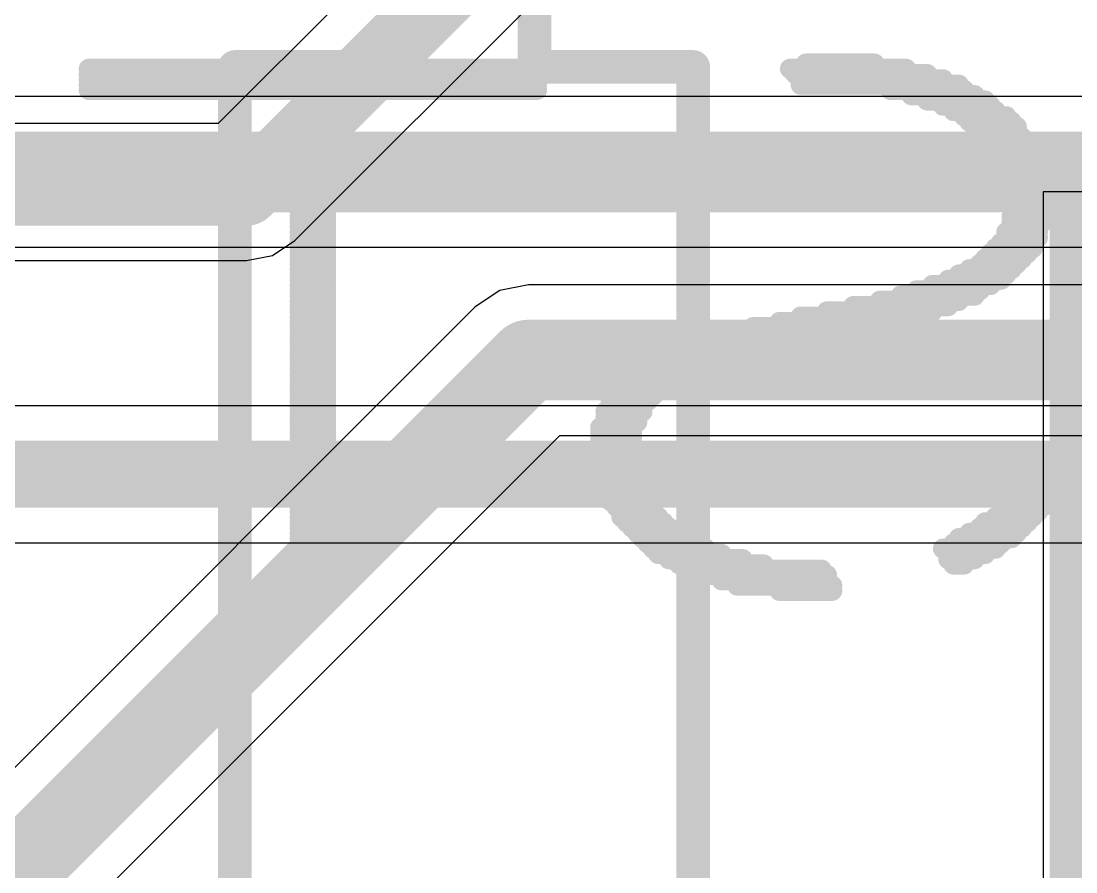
# Model space of a CAD drawing. Header units: inches. Extents: x -0.2 to 15.8, y 0 to 3.5.
# Drawn here: x 0.8125 to 0.9695, y 0.1308 to 0.2575 of the extents above; entities that cross this region are included whole.
import ezdxf

# ---------------------------------------------------------------- set-up
doc = ezdxf.new("R2010")
doc.units = ezdxf.units.IN
doc.header["$MEASUREMENT"] = 0
for name, color, linetype in [('Bottom Layer', 5, 'Continuous'), ('Bottom Overlay', 54, 'Continuous'), ('Signal_1', 16, 'Continuous'), ('Signal_2', 76, 'Continuous'), ('Top Layer', 1, 'Continuous'), ('Top Overlay', 2, 'Continuous'), ('Top Solder', 216, 'Continuous')]:
    doc.layers.add(name, color=color, linetype=linetype)

msp = doc.modelspace()

# ---------------------------------------------------------------- hatches: boundary and pattern name
at = {"layer": 'Top Solder'}
msp.add_hatch(color=216, dxfattribs=at).paths.add_polyline_path([(1.00117, 0.05766), (0.96561, 0.05766), (0.96561, 0.23102), (1.00117, 0.23102)])

# ---------------------------------------------------------------- linework, layer by layer
at = {"layer": 'Bottom Layer'}
for p, q in [((1.14835, 0.24622), (0.695, 0.24622)), ((0.69965, 0.22378), (1.153, 0.22378)), ((0.88371, 0.21736), (0.88007, 0.21493)), ((0.888, 0.21822), (0.88371, 0.21736)), ((1.25635, 0.21822), (0.888, 0.21822)), ((0.88007, 0.21493), (0.76235, 0.09722)), ((0.88007, 0.21493), (0.88007, 0.21493)), ((0.77493, 0.07807), (0.89265, 0.19578)), ((0.89265, 0.19578), (1.261, 0.19578))]:
    msp.add_line(p, q, dxfattribs=at)
at = {"layer": 'Bottom Layer', "const_width": 0.012}
for points in [[(0.695, 0.235), (1.153, 0.235)], [(0.767, 0.086), (0.888, 0.207)], [(0.888, 0.207), (1.261, 0.207)]]:
    msp.add_lwpolyline(points, dxfattribs=at)
at = {"layer": 'Bottom Layer', "const_width": 0.006}
msp.add_lwpolyline([(0.885, 0.207, 1), (0.891, 0.207, 1)], format="xyb", close=True, dxfattribs=at)
msp.add_lwpolyline([(0.885, 0.207, 1), (0.891, 0.207, 1)], format="xyb", close=True, dxfattribs=at)
at = {"layer": 'Bottom Overlay', "const_width": 0.003}
for points in [[(0.82253, 0.25036), (0.88926, 0.25036)], [(0.92694, 0.25036), (0.94422, 0.25036)], [(0.9293, 0.25114), (0.9395, 0.25114)], [(0.82253, 0.24957), (0.88926, 0.24957)], [(0.82253, 0.24879), (0.88926, 0.24879)], [(0.92773, 0.24957), (0.94736, 0.24957)], [(0.92851, 0.24879), (0.94971, 0.24879)], [(0.82253, 0.248), (0.88926, 0.248)], [(0.82253, 0.24721), (0.88926, 0.24721)], [(0.92851, 0.248), (0.95207, 0.248)], [(0.94186, 0.24721), (0.95285, 0.24721)], [(0.945, 0.24643), (0.95442, 0.24643)], [(0.94736, 0.24564), (0.95599, 0.24564)], [(0.94971, 0.24486), (0.95678, 0.24486)], [(0.95128, 0.24407), (0.95756, 0.24407)], [(0.95285, 0.24329), (0.95913, 0.24329)], [(0.95364, 0.2425), (0.95992, 0.2425)], [(0.95442, 0.24172), (0.9607, 0.24172)], [(0.95521, 0.24093), (0.9607, 0.24093)], [(0.95599, 0.24015), (0.96149, 0.24015)], [(0.95678, 0.23936), (0.96227, 0.23936)], [(0.95756, 0.23858), (0.96227, 0.23858)], [(0.95835, 0.23779), (0.96306, 0.23779)], [(0.95835, 0.23701), (0.96306, 0.23701)], [(0.95913, 0.23622), (0.96384, 0.23622)], [(0.95913, 0.23544), (0.96384, 0.23544)], [(0.95992, 0.23465), (0.96384, 0.23465)], [(0.95992, 0.23387), (0.96384, 0.23387)], [(0.95992, 0.23308), (0.96463, 0.23308)], [(0.95992, 0.2323), (0.96463, 0.2323)], [(0.9607, 0.23151), (0.96463, 0.23151)], [(0.9607, 0.23073), (0.96463, 0.23073)], [(0.9607, 0.22994), (0.96463, 0.22994)], [(0.85393, 0.22916), (0.85786, 0.22916)], [(0.85393, 0.22837), (0.85786, 0.22837)], [(0.95992, 0.22837), (0.96463, 0.22837)], [(0.9607, 0.22916), (0.96463, 0.22916)], [(0.85393, 0.22759), (0.85786, 0.22759)], [(0.85393, 0.2268), (0.85786, 0.2268)], [(0.95992, 0.22759), (0.96463, 0.22759)], [(0.95992, 0.2268), (0.96384, 0.2268)], [(0.85393, 0.22602), (0.85786, 0.22602)], [(0.85393, 0.22523), (0.85786, 0.22523)], [(0.95913, 0.22602), (0.96384, 0.22602)], [(0.95913, 0.22523), (0.96384, 0.22523)], [(0.85393, 0.22445), (0.85786, 0.22445)], [(0.85393, 0.22366), (0.85786, 0.22366)], [(0.95756, 0.22366), (0.96306, 0.22366)], [(0.95835, 0.22445), (0.96306, 0.22445)], [(0.85393, 0.22288), (0.85786, 0.22288)], [(0.85393, 0.22209), (0.85786, 0.22209)], [(0.95599, 0.22209), (0.96149, 0.22209)], [(0.95678, 0.22288), (0.96227, 0.22288)], [(0.85393, 0.22131), (0.85786, 0.22131)], [(0.85393, 0.22052), (0.85786, 0.22052)], [(0.95364, 0.22052), (0.95992, 0.22052)], [(0.95521, 0.22131), (0.9607, 0.22131)], [(0.85393, 0.21974), (0.85786, 0.21974)], [(0.85393, 0.21895), (0.85786, 0.21895)], [(0.9505, 0.21895), (0.95835, 0.21895)], [(0.95207, 0.21974), (0.95913, 0.21974)], [(0.85393, 0.21817), (0.85786, 0.21817)], [(0.85393, 0.21738), (0.85786, 0.21738)], [(0.94579, 0.21738), (0.95521, 0.21738)], [(0.94814, 0.21817), (0.95678, 0.21817)], [(0.85393, 0.2166), (0.85786, 0.2166)], [(0.85393, 0.21581), (0.85786, 0.21581)], [(0.94029, 0.21581), (0.95207, 0.21581)], [(0.94343, 0.2166), (0.95442, 0.2166)], [(0.85393, 0.21503), (0.85786, 0.21503)], [(0.85393, 0.21424), (0.85786, 0.21424)], [(0.93244, 0.21424), (0.94814, 0.21424)], [(0.93636, 0.21503), (0.9505, 0.21503)], [(0.85393, 0.21346), (0.85786, 0.21346)], [(0.85393, 0.21267), (0.85786, 0.21267)], [(0.92537, 0.21267), (0.94264, 0.21267)], [(0.92851, 0.21346), (0.94579, 0.21346)], [(0.85393, 0.21189), (0.85786, 0.21189)], [(0.85393, 0.2111), (0.85786, 0.2111)], [(0.91909, 0.2111), (0.93558, 0.2111)], [(0.92145, 0.21189), (0.9395, 0.21189)], [(0.85393, 0.21032), (0.85786, 0.21032)], [(0.85393, 0.20953), (0.85786, 0.20953)], [(0.9136, 0.20953), (0.92773, 0.20953)], [(0.91595, 0.21032), (0.93165, 0.21032)], [(0.85393, 0.20875), (0.85786, 0.20875)], [(0.85393, 0.20796), (0.85786, 0.20796)], [(0.90967, 0.20796), (0.92066, 0.20796)], [(0.91124, 0.20875), (0.9238, 0.20875)], [(0.85393, 0.20718), (0.85786, 0.20718)], [(0.85393, 0.20639), (0.85786, 0.20639)], [(0.90653, 0.20639), (0.91517, 0.20639)], [(0.9081, 0.20718), (0.91752, 0.20718)], [(0.85393, 0.20561), (0.85786, 0.20561)], [(0.85393, 0.20482), (0.85786, 0.20482)], [(0.90418, 0.20482), (0.91124, 0.20482)], [(0.90575, 0.20561), (0.9136, 0.20561)], [(0.85393, 0.20404), (0.85786, 0.20404)], [(0.85393, 0.20325), (0.85786, 0.20325)], [(0.90261, 0.20325), (0.90889, 0.20325)], [(0.90339, 0.20404), (0.90967, 0.20404)], [(0.85393, 0.20247), (0.85786, 0.20247)], [(0.85393, 0.20168), (0.85786, 0.20168)], [(0.90104, 0.20168), (0.90653, 0.20168)], [(0.90182, 0.20247), (0.90732, 0.20247)], [(0.85393, 0.2009), (0.85786, 0.2009)], [(0.85393, 0.20011), (0.85786, 0.20011)], [(0.90025, 0.2009), (0.90575, 0.2009)], [(0.90025, 0.20011), (0.90496, 0.20011)], [(0.85393, 0.19933), (0.85786, 0.19933)], [(0.85393, 0.19854), (0.85786, 0.19854)], [(0.89947, 0.19933), (0.90496, 0.19933)], [(0.89947, 0.19854), (0.90418, 0.19854)], [(0.85393, 0.19776), (0.85786, 0.19776)], [(0.85393, 0.19697), (0.85786, 0.19697)], [(0.89868, 0.19697), (0.90339, 0.19697)], [(0.89947, 0.19776), (0.90418, 0.19776)], [(0.85393, 0.19619), (0.85786, 0.19619)], [(0.85393, 0.1954), (0.85786, 0.1954)], [(0.89868, 0.19619), (0.90339, 0.19619)], [(0.89868, 0.1954), (0.90339, 0.1954)], [(0.85393, 0.19462), (0.85786, 0.19462)], [(0.85393, 0.19383), (0.85786, 0.19383)], [(0.89868, 0.19462), (0.90261, 0.19462)], [(0.89868, 0.19383), (0.90261, 0.19383)], [(0.85393, 0.19305), (0.85786, 0.19305)], [(0.85393, 0.19226), (0.85786, 0.19226)], [(0.89868, 0.19305), (0.90261, 0.19305)], [(0.89868, 0.19226), (0.90261, 0.19226)], [(0.85393, 0.19148), (0.85786, 0.19148)], [(0.85393, 0.19069), (0.85786, 0.19069)], [(0.89868, 0.19148), (0.90339, 0.19148)], [(0.89868, 0.19069), (0.90339, 0.19069)], [(0.96227, 0.19069), (0.96384, 0.19069)], [(0.85393, 0.18991), (0.85786, 0.18991)], [(0.85393, 0.18912), (0.85786, 0.18912)], [(0.89868, 0.18991), (0.90339, 0.18991)], [(0.89947, 0.18912), (0.90418, 0.18912)], [(0.96149, 0.18912), (0.96698, 0.18912)], [(0.96227, 0.18991), (0.9662, 0.18991)], [(0.85393, 0.18834), (0.85786, 0.18834)], [(0.85393, 0.18755), (0.85786, 0.18755)], [(0.89947, 0.18834), (0.90418, 0.18834)], [(0.90025, 0.18755), (0.90418, 0.18755)], [(0.9607, 0.18755), (0.96541, 0.18755)], [(0.96149, 0.18834), (0.9662, 0.18834)], [(0.85393, 0.18677), (0.85786, 0.18677)], [(0.85393, 0.18598), (0.85786, 0.18598)], [(0.90025, 0.18677), (0.90496, 0.18677)], [(0.90025, 0.18598), (0.90496, 0.18598)], [(0.95992, 0.18598), (0.96463, 0.18598)], [(0.9607, 0.18677), (0.96541, 0.18677)], [(0.85393, 0.1852), (0.85786, 0.1852)], [(0.85393, 0.18441), (0.85786, 0.18441)], [(0.90104, 0.1852), (0.90575, 0.1852)], [(0.90182, 0.18441), (0.90653, 0.18441)], [(0.95835, 0.18441), (0.96384, 0.18441)], [(0.95913, 0.1852), (0.96463, 0.1852)], [(0.85393, 0.18363), (0.85786, 0.18363)], [(0.85393, 0.18284), (0.85786, 0.18284)], [(0.90182, 0.18363), (0.90732, 0.18363)], [(0.90261, 0.18284), (0.9081, 0.18284)], [(0.95599, 0.18284), (0.96227, 0.18284)], [(0.95756, 0.18363), (0.96306, 0.18363)], [(0.85393, 0.18206), (0.85786, 0.18206)], [(0.85393, 0.18127), (0.85786, 0.18127)], [(0.90339, 0.18206), (0.90889, 0.18206)], [(0.90418, 0.18127), (0.90967, 0.18127)], [(0.95364, 0.18127), (0.9607, 0.18127)], [(0.95521, 0.18206), (0.96149, 0.18206)], [(0.85393, 0.18049), (0.85786, 0.18049)], [(0.85393, 0.1797), (0.85786, 0.1797)], [(0.90496, 0.18049), (0.91124, 0.18049)], [(0.90575, 0.1797), (0.91281, 0.1797)], [(0.95128, 0.1797), (0.95835, 0.1797)], [(0.95207, 0.18049), (0.95992, 0.18049)], [(0.85393, 0.17892), (0.85786, 0.17892)], [(0.85393, 0.17813), (0.85786, 0.17813)], [(0.90653, 0.17892), (0.91438, 0.17892)], [(0.90732, 0.17813), (0.91674, 0.17813)], [(0.94971, 0.17892), (0.95756, 0.17892)], [(0.9505, 0.17813), (0.95599, 0.17813)], [(0.85393, 0.17735), (0.85786, 0.17735)], [(0.85393, 0.17656), (0.85786, 0.17656)], [(0.90889, 0.17735), (0.91988, 0.17735)], [(0.91046, 0.17656), (0.92302, 0.17656)], [(0.9505, 0.17735), (0.95442, 0.17735)], [(0.95128, 0.17656), (0.95285, 0.17656)], [(0.85393, 0.17578), (0.85786, 0.17578)], [(0.85393, 0.17499), (0.85786, 0.17499)], [(0.91203, 0.17578), (0.93165, 0.17578)], [(0.9136, 0.17499), (0.93244, 0.17499)], [(0.85393, 0.17421), (0.85786, 0.17421)], [(0.85393, 0.17342), (0.85786, 0.17342)], [(0.91674, 0.17421), (0.93244, 0.17421)], [(0.91909, 0.17342), (0.93322, 0.17342)], [(0.92537, 0.17264), (0.93322, 0.17264)]]:
    msp.add_lwpolyline(points, dxfattribs=at)
at = {"layer": 'Bottom Overlay', "const_width": 0.0015}
for points in [[(0.82178, 0.25036, 1), (0.82328, 0.25036, 1)], [(0.88851, 0.25036, 1), (0.89001, 0.25036, 1)], [(0.92619, 0.25036, 1), (0.92769, 0.25036, 1)], [(0.92855, 0.25114, 1), (0.93005, 0.25114, 1)], [(0.93875, 0.25114, 1), (0.94025, 0.25114, 1)], [(0.94347, 0.25036, 1), (0.94497, 0.25036, 1)], [(0.82178, 0.24957, 1), (0.82328, 0.24957, 1)], [(0.82178, 0.24879, 1), (0.82328, 0.24879, 1)], [(0.88851, 0.24957, 1), (0.89001, 0.24957, 1)], [(0.88851, 0.24879, 1), (0.89001, 0.24879, 1)], [(0.92698, 0.24957, 1), (0.92848, 0.24957, 1)], [(0.92776, 0.24879, 1), (0.92926, 0.24879, 1)], [(0.94661, 0.24957, 1), (0.94811, 0.24957, 1)], [(0.94896, 0.24879, 1), (0.95046, 0.24879, 1)], [(0.82178, 0.248, 1), (0.82328, 0.248, 1)], [(0.82178, 0.24721, 1), (0.82328, 0.24721, 1)], [(0.88851, 0.248, 1), (0.89001, 0.248, 1)], [(0.88851, 0.24721, 1), (0.89001, 0.24721, 1)], [(0.92776, 0.248, 1), (0.92926, 0.248, 1)], [(0.94111, 0.24721, 1), (0.94261, 0.24721, 1)], [(0.95132, 0.248, 1), (0.95282, 0.248, 1)], [(0.9521, 0.24721, 1), (0.9536, 0.24721, 1)], [(0.94425, 0.24643, 1), (0.94575, 0.24643, 1)], [(0.94661, 0.24564, 1), (0.94811, 0.24564, 1)], [(0.95367, 0.24643, 1), (0.95517, 0.24643, 1)], [(0.95524, 0.24564, 1), (0.95674, 0.24564, 1)], [(0.94896, 0.24486, 1), (0.95046, 0.24486, 1)], [(0.95053, 0.24407, 1), (0.95203, 0.24407, 1)], [(0.95603, 0.24486, 1), (0.95753, 0.24486, 1)], [(0.95681, 0.24407, 1), (0.95831, 0.24407, 1)], [(0.9521, 0.24329, 1), (0.9536, 0.24329, 1)], [(0.95289, 0.2425, 1), (0.95439, 0.2425, 1)], [(0.95838, 0.24329, 1), (0.95988, 0.24329, 1)], [(0.95917, 0.2425, 1), (0.96067, 0.2425, 1)], [(0.95367, 0.24172, 1), (0.95517, 0.24172, 1)], [(0.95446, 0.24093, 1), (0.95596, 0.24093, 1)], [(0.95995, 0.24172, 1), (0.96145, 0.24172, 1)], [(0.95995, 0.24093, 1), (0.96145, 0.24093, 1)], [(0.95524, 0.24015, 1), (0.95674, 0.24015, 1)], [(0.95603, 0.23936, 1), (0.95753, 0.23936, 1)], [(0.96074, 0.24015, 1), (0.96224, 0.24015, 1)], [(0.96152, 0.23936, 1), (0.96302, 0.23936, 1)], [(0.95681, 0.23858, 1), (0.95831, 0.23858, 1)], [(0.9576, 0.23779, 1), (0.9591, 0.23779, 1)], [(0.96152, 0.23858, 1), (0.96302, 0.23858, 1)], [(0.96231, 0.23779, 1), (0.96381, 0.23779, 1)], [(0.9576, 0.23701, 1), (0.9591, 0.23701, 1)], [(0.95838, 0.23622, 1), (0.95988, 0.23622, 1)], [(0.96231, 0.23701, 1), (0.96381, 0.23701, 1)], [(0.96309, 0.23622, 1), (0.96459, 0.23622, 1)], [(0.95838, 0.23544, 1), (0.95988, 0.23544, 1)], [(0.95917, 0.23465, 1), (0.96067, 0.23465, 1)], [(0.96309, 0.23544, 1), (0.96459, 0.23544, 1)], [(0.96309, 0.23465, 1), (0.96459, 0.23465, 1)], [(0.95917, 0.23387, 1), (0.96067, 0.23387, 1)], [(0.95917, 0.23308, 1), (0.96067, 0.23308, 1)], [(0.96309, 0.23387, 1), (0.96459, 0.23387, 1)], [(0.96388, 0.23308, 1), (0.96538, 0.23308, 1)], [(0.95917, 0.2323, 1), (0.96067, 0.2323, 1)], [(0.95995, 0.23151, 1), (0.96145, 0.23151, 1)], [(0.96388, 0.2323, 1), (0.96538, 0.2323, 1)], [(0.96388, 0.23151, 1), (0.96538, 0.23151, 1)], [(0.95995, 0.23073, 1), (0.96145, 0.23073, 1)], [(0.95995, 0.22994, 1), (0.96145, 0.22994, 1)], [(0.96388, 0.23073, 1), (0.96538, 0.23073, 1)], [(0.96388, 0.22994, 1), (0.96538, 0.22994, 1)], [(0.85318, 0.22916, 1), (0.85468, 0.22916, 1)], [(0.85318, 0.22837, 1), (0.85468, 0.22837, 1)], [(0.85711, 0.22916, 1), (0.85861, 0.22916, 1)], [(0.85711, 0.22837, 1), (0.85861, 0.22837, 1)], [(0.95917, 0.22837, 1), (0.96067, 0.22837, 1)], [(0.95995, 0.22916, 1), (0.96145, 0.22916, 1)], [(0.96388, 0.22916, 1), (0.96538, 0.22916, 1)], [(0.96388, 0.22837, 1), (0.96538, 0.22837, 1)], [(0.85318, 0.22759, 1), (0.85468, 0.22759, 1)], [(0.85318, 0.2268, 1), (0.85468, 0.2268, 1)], [(0.85711, 0.22759, 1), (0.85861, 0.22759, 1)], [(0.85711, 0.2268, 1), (0.85861, 0.2268, 1)], [(0.95917, 0.22759, 1), (0.96067, 0.22759, 1)], [(0.95917, 0.2268, 1), (0.96067, 0.2268, 1)], [(0.96309, 0.2268, 1), (0.96459, 0.2268, 1)], [(0.96388, 0.22759, 1), (0.96538, 0.22759, 1)], [(0.85318, 0.22602, 1), (0.85468, 0.22602, 1)], [(0.85318, 0.22523, 1), (0.85468, 0.22523, 1)], [(0.85711, 0.22602, 1), (0.85861, 0.22602, 1)], [(0.85711, 0.22523, 1), (0.85861, 0.22523, 1)], [(0.95838, 0.22602, 1), (0.95988, 0.22602, 1)], [(0.95838, 0.22523, 1), (0.95988, 0.22523, 1)], [(0.96309, 0.22602, 1), (0.96459, 0.22602, 1)], [(0.96309, 0.22523, 1), (0.96459, 0.22523, 1)], [(0.85318, 0.22445, 1), (0.85468, 0.22445, 1)], [(0.85318, 0.22366, 1), (0.85468, 0.22366, 1)], [(0.85711, 0.22445, 1), (0.85861, 0.22445, 1)], [(0.85711, 0.22366, 1), (0.85861, 0.22366, 1)], [(0.95681, 0.22366, 1), (0.95831, 0.22366, 1)], [(0.9576, 0.22445, 1), (0.9591, 0.22445, 1)], [(0.96231, 0.22445, 1), (0.96381, 0.22445, 1)], [(0.96231, 0.22366, 1), (0.96381, 0.22366, 1)], [(0.85318, 0.22288, 1), (0.85468, 0.22288, 1)], [(0.85318, 0.22209, 1), (0.85468, 0.22209, 1)], [(0.85711, 0.22288, 1), (0.85861, 0.22288, 1)], [(0.85711, 0.22209, 1), (0.85861, 0.22209, 1)], [(0.95524, 0.22209, 1), (0.95674, 0.22209, 1)], [(0.95603, 0.22288, 1), (0.95753, 0.22288, 1)], [(0.96074, 0.22209, 1), (0.96224, 0.22209, 1)], [(0.96152, 0.22288, 1), (0.96302, 0.22288, 1)], [(0.85318, 0.22131, 1), (0.85468, 0.22131, 1)], [(0.85318, 0.22052, 1), (0.85468, 0.22052, 1)], [(0.85711, 0.22131, 1), (0.85861, 0.22131, 1)], [(0.85711, 0.22052, 1), (0.85861, 0.22052, 1)], [(0.95289, 0.22052, 1), (0.95439, 0.22052, 1)], [(0.95446, 0.22131, 1), (0.95596, 0.22131, 1)], [(0.95917, 0.22052, 1), (0.96067, 0.22052, 1)], [(0.95995, 0.22131, 1), (0.96145, 0.22131, 1)], [(0.85318, 0.21974, 1), (0.85468, 0.21974, 1)], [(0.85318, 0.21895, 1), (0.85468, 0.21895, 1)], [(0.85711, 0.21974, 1), (0.85861, 0.21974, 1)], [(0.85711, 0.21895, 1), (0.85861, 0.21895, 1)], [(0.94975, 0.21895, 1), (0.95125, 0.21895, 1)], [(0.95132, 0.21974, 1), (0.95282, 0.21974, 1)], [(0.9576, 0.21895, 1), (0.9591, 0.21895, 1)], [(0.95838, 0.21974, 1), (0.95988, 0.21974, 1)], [(0.85318, 0.21817, 1), (0.85468, 0.21817, 1)], [(0.85318, 0.21738, 1), (0.85468, 0.21738, 1)], [(0.85711, 0.21817, 1), (0.85861, 0.21817, 1)], [(0.85711, 0.21738, 1), (0.85861, 0.21738, 1)], [(0.94504, 0.21738, 1), (0.94654, 0.21738, 1)], [(0.94739, 0.21817, 1), (0.94889, 0.21817, 1)], [(0.95446, 0.21738, 1), (0.95596, 0.21738, 1)], [(0.95603, 0.21817, 1), (0.95753, 0.21817, 1)], [(0.85318, 0.2166, 1), (0.85468, 0.2166, 1)], [(0.85318, 0.21581, 1), (0.85468, 0.21581, 1)], [(0.85711, 0.2166, 1), (0.85861, 0.2166, 1)], [(0.85711, 0.21581, 1), (0.85861, 0.21581, 1)], [(0.93954, 0.21581, 1), (0.94104, 0.21581, 1)], [(0.94268, 0.2166, 1), (0.94418, 0.2166, 1)], [(0.95132, 0.21581, 1), (0.95282, 0.21581, 1)], [(0.95367, 0.2166, 1), (0.95517, 0.2166, 1)], [(0.85318, 0.21503, 1), (0.85468, 0.21503, 1)], [(0.85318, 0.21424, 1), (0.85468, 0.21424, 1)], [(0.85711, 0.21503, 1), (0.85861, 0.21503, 1)], [(0.85711, 0.21424, 1), (0.85861, 0.21424, 1)], [(0.93169, 0.21424, 1), (0.93319, 0.21424, 1)], [(0.93561, 0.21503, 1), (0.93711, 0.21503, 1)], [(0.94739, 0.21424, 1), (0.94889, 0.21424, 1)], [(0.94975, 0.21503, 1), (0.95125, 0.21503, 1)], [(0.85318, 0.21346, 1), (0.85468, 0.21346, 1)], [(0.85318, 0.21267, 1), (0.85468, 0.21267, 1)], [(0.85711, 0.21346, 1), (0.85861, 0.21346, 1)], [(0.85711, 0.21267, 1), (0.85861, 0.21267, 1)], [(0.92462, 0.21267, 1), (0.92612, 0.21267, 1)], [(0.92776, 0.21346, 1), (0.92926, 0.21346, 1)], [(0.9419, 0.21267, 1), (0.94339, 0.21267, 1)], [(0.94504, 0.21346, 1), (0.94654, 0.21346, 1)], [(0.85318, 0.21189, 1), (0.85468, 0.21189, 1)], [(0.85318, 0.2111, 1), (0.85468, 0.2111, 1)], [(0.85711, 0.21189, 1), (0.85861, 0.21189, 1)], [(0.85711, 0.2111, 1), (0.85861, 0.2111, 1)], [(0.91834, 0.2111, 1), (0.91984, 0.2111, 1)], [(0.9207, 0.21189, 1), (0.9222, 0.21189, 1)], [(0.93483, 0.2111, 1), (0.93633, 0.2111, 1)], [(0.93875, 0.21189, 1), (0.94025, 0.21189, 1)], [(0.85318, 0.21032, 1), (0.85468, 0.21032, 1)], [(0.85318, 0.20953, 1), (0.85468, 0.20953, 1)], [(0.85711, 0.21032, 1), (0.85861, 0.21032, 1)], [(0.85711, 0.20953, 1), (0.85861, 0.20953, 1)], [(0.91285, 0.20953, 1), (0.91435, 0.20953, 1)], [(0.9152, 0.21032, 1), (0.9167, 0.21032, 1)], [(0.92698, 0.20953, 1), (0.92848, 0.20953, 1)], [(0.9309, 0.21032, 1), (0.9324, 0.21032, 1)], [(0.85318, 0.20875, 1), (0.85468, 0.20875, 1)], [(0.85318, 0.20796, 1), (0.85468, 0.20796, 1)], [(0.85711, 0.20875, 1), (0.85861, 0.20875, 1)], [(0.85711, 0.20796, 1), (0.85861, 0.20796, 1)], [(0.90892, 0.20796, 1), (0.91042, 0.20796, 1)], [(0.91049, 0.20875, 1), (0.91199, 0.20875, 1)], [(0.91991, 0.20796, 1), (0.92141, 0.20796, 1)], [(0.92305, 0.20875, 1), (0.92455, 0.20875, 1)], [(0.85318, 0.20718, 1), (0.85468, 0.20718, 1)], [(0.85318, 0.20639, 1), (0.85468, 0.20639, 1)], [(0.85711, 0.20718, 1), (0.85861, 0.20718, 1)], [(0.85711, 0.20639, 1), (0.85861, 0.20639, 1)], [(0.90578, 0.20639, 1), (0.90728, 0.20639, 1)], [(0.90735, 0.20718, 1), (0.90885, 0.20718, 1)], [(0.91442, 0.20639, 1), (0.91592, 0.20639, 1)], [(0.91677, 0.20718, 1), (0.91827, 0.20718, 1)], [(0.85318, 0.20561, 1), (0.85468, 0.20561, 1)], [(0.85318, 0.20482, 1), (0.85468, 0.20482, 1)], [(0.85711, 0.20561, 1), (0.85861, 0.20561, 1)], [(0.85711, 0.20482, 1), (0.85861, 0.20482, 1)], [(0.90343, 0.20482, 1), (0.90493, 0.20482, 1)], [(0.905, 0.20561, 1), (0.9065, 0.20561, 1)], [(0.91049, 0.20482, 1), (0.91199, 0.20482, 1)], [(0.91285, 0.20561, 1), (0.91435, 0.20561, 1)], [(0.85318, 0.20404, 1), (0.85468, 0.20404, 1)], [(0.85318, 0.20325, 1), (0.85468, 0.20325, 1)], [(0.85711, 0.20404, 1), (0.85861, 0.20404, 1)], [(0.85711, 0.20325, 1), (0.85861, 0.20325, 1)], [(0.90186, 0.20325, 1), (0.90336, 0.20325, 1)], [(0.90264, 0.20404, 1), (0.90414, 0.20404, 1)], [(0.90814, 0.20325, 1), (0.90964, 0.20325, 1)], [(0.90892, 0.20404, 1), (0.91042, 0.20404, 1)], [(0.85318, 0.20247, 1), (0.85468, 0.20247, 1)], [(0.85318, 0.20168, 1), (0.85468, 0.20168, 1)], [(0.85711, 0.20247, 1), (0.85861, 0.20247, 1)], [(0.85711, 0.20168, 1), (0.85861, 0.20168, 1)], [(0.90029, 0.20168, 1), (0.90179, 0.20168, 1)], [(0.90107, 0.20247, 1), (0.90257, 0.20247, 1)], [(0.90578, 0.20168, 1), (0.90728, 0.20168, 1)], [(0.90657, 0.20247, 1), (0.90807, 0.20247, 1)], [(0.85318, 0.2009, 1), (0.85468, 0.2009, 1)], [(0.85318, 0.20011, 1), (0.85468, 0.20011, 1)], [(0.85711, 0.2009, 1), (0.85861, 0.2009, 1)], [(0.85711, 0.20011, 1), (0.85861, 0.20011, 1)], [(0.8995, 0.2009, 1), (0.901, 0.2009, 1)], [(0.8995, 0.20011, 1), (0.901, 0.20011, 1)], [(0.90421, 0.20011, 1), (0.90571, 0.20011, 1)], [(0.905, 0.2009, 1), (0.9065, 0.2009, 1)], [(0.85318, 0.19933, 1), (0.85468, 0.19933, 1)], [(0.85318, 0.19854, 1), (0.85468, 0.19854, 1)], [(0.85711, 0.19933, 1), (0.85861, 0.19933, 1)], [(0.85711, 0.19854, 1), (0.85861, 0.19854, 1)], [(0.89872, 0.19933, 1), (0.90022, 0.19933, 1)], [(0.89872, 0.19854, 1), (0.90022, 0.19854, 1)], [(0.90343, 0.19854, 1), (0.90493, 0.19854, 1)], [(0.90421, 0.19933, 1), (0.90571, 0.19933, 1)], [(0.85318, 0.19776, 1), (0.85468, 0.19776, 1)], [(0.85318, 0.19697, 1), (0.85468, 0.19697, 1)], [(0.85711, 0.19776, 1), (0.85861, 0.19776, 1)], [(0.85711, 0.19697, 1), (0.85861, 0.19697, 1)], [(0.89793, 0.19697, 1), (0.89943, 0.19697, 1)], [(0.89872, 0.19776, 1), (0.90022, 0.19776, 1)], [(0.90264, 0.19697, 1), (0.90414, 0.19697, 1)], [(0.90343, 0.19776, 1), (0.90493, 0.19776, 1)], [(0.85318, 0.19619, 1), (0.85468, 0.19619, 1)], [(0.85318, 0.1954, 1), (0.85468, 0.1954, 1)], [(0.85711, 0.19619, 1), (0.85861, 0.19619, 1)], [(0.85711, 0.1954, 1), (0.85861, 0.1954, 1)], [(0.89793, 0.19619, 1), (0.89943, 0.19619, 1)], [(0.89793, 0.1954, 1), (0.89943, 0.1954, 1)], [(0.90264, 0.19619, 1), (0.90414, 0.19619, 1)], [(0.90264, 0.1954, 1), (0.90414, 0.1954, 1)], [(0.85318, 0.19462, 1), (0.85468, 0.19462, 1)], [(0.85318, 0.19383, 1), (0.85468, 0.19383, 1)], [(0.85711, 0.19462, 1), (0.85861, 0.19462, 1)], [(0.85711, 0.19383, 1), (0.85861, 0.19383, 1)], [(0.89793, 0.19462, 1), (0.89943, 0.19462, 1)], [(0.89793, 0.19383, 1), (0.89943, 0.19383, 1)], [(0.90186, 0.19462, 1), (0.90336, 0.19462, 1)], [(0.90186, 0.19383, 1), (0.90336, 0.19383, 1)], [(0.85318, 0.19305, 1), (0.85468, 0.19305, 1)], [(0.85318, 0.19226, 1), (0.85468, 0.19226, 1)], [(0.85711, 0.19305, 1), (0.85861, 0.19305, 1)], [(0.85711, 0.19226, 1), (0.85861, 0.19226, 1)], [(0.89793, 0.19305, 1), (0.89943, 0.19305, 1)], [(0.89793, 0.19226, 1), (0.89943, 0.19226, 1)], [(0.90186, 0.19305, 1), (0.90336, 0.19305, 1)], [(0.90186, 0.19226, 1), (0.90336, 0.19226, 1)], [(0.85318, 0.19148, 1), (0.85468, 0.19148, 1)], [(0.85318, 0.19069, 1), (0.85468, 0.19069, 1)], [(0.85711, 0.19148, 1), (0.85861, 0.19148, 1)], [(0.85711, 0.19069, 1), (0.85861, 0.19069, 1)], [(0.89793, 0.19148, 1), (0.89943, 0.19148, 1)], [(0.89793, 0.19069, 1), (0.89943, 0.19069, 1)], [(0.90264, 0.19148, 1), (0.90414, 0.19148, 1)], [(0.90264, 0.19069, 1), (0.90414, 0.19069, 1)], [(0.96152, 0.19069, 1), (0.96302, 0.19069, 1)], [(0.96309, 0.19069, 1), (0.96459, 0.19069, 1)], [(0.85318, 0.18991, 1), (0.85468, 0.18991, 1)], [(0.85318, 0.18912, 1), (0.85468, 0.18912, 1)], [(0.85711, 0.18991, 1), (0.85861, 0.18991, 1)], [(0.85711, 0.18912, 1), (0.85861, 0.18912, 1)], [(0.89793, 0.18991, 1), (0.89943, 0.18991, 1)], [(0.89872, 0.18912, 1), (0.90022, 0.18912, 1)], [(0.90264, 0.18991, 1), (0.90414, 0.18991, 1)], [(0.90343, 0.18912, 1), (0.90493, 0.18912, 1)], [(0.96074, 0.18912, 1), (0.96224, 0.18912, 1)], [(0.96152, 0.18991, 1), (0.96302, 0.18991, 1)], [(0.96545, 0.18991, 1), (0.96695, 0.18991, 1)], [(0.96623, 0.18912, 1), (0.96773, 0.18912, 1)], [(0.85318, 0.18834, 1), (0.85468, 0.18834, 1)], [(0.85318, 0.18755, 1), (0.85468, 0.18755, 1)], [(0.85711, 0.18834, 1), (0.85861, 0.18834, 1)], [(0.85711, 0.18755, 1), (0.85861, 0.18755, 1)], [(0.89872, 0.18834, 1), (0.90022, 0.18834, 1)], [(0.8995, 0.18755, 1), (0.901, 0.18755, 1)], [(0.90343, 0.18834, 1), (0.90493, 0.18834, 1)], [(0.90343, 0.18755, 1), (0.90493, 0.18755, 1)], [(0.95995, 0.18755, 1), (0.96145, 0.18755, 1)], [(0.96074, 0.18834, 1), (0.96224, 0.18834, 1)], [(0.96466, 0.18755, 1), (0.96616, 0.18755, 1)], [(0.96545, 0.18834, 1), (0.96695, 0.18834, 1)], [(0.85318, 0.18677, 1), (0.85468, 0.18677, 1)], [(0.85318, 0.18598, 1), (0.85468, 0.18598, 1)], [(0.85711, 0.18677, 1), (0.85861, 0.18677, 1)], [(0.85711, 0.18598, 1), (0.85861, 0.18598, 1)], [(0.8995, 0.18677, 1), (0.901, 0.18677, 1)], [(0.8995, 0.18598, 1), (0.901, 0.18598, 1)], [(0.90421, 0.18677, 1), (0.90571, 0.18677, 1)], [(0.90421, 0.18598, 1), (0.90571, 0.18598, 1)], [(0.95917, 0.18598, 1), (0.96067, 0.18598, 1)], [(0.95995, 0.18677, 1), (0.96145, 0.18677, 1)], [(0.96388, 0.18598, 1), (0.96538, 0.18598, 1)], [(0.96466, 0.18677, 1), (0.96616, 0.18677, 1)], [(0.85318, 0.1852, 1), (0.85468, 0.1852, 1)], [(0.85318, 0.18441, 1), (0.85468, 0.18441, 1)], [(0.85711, 0.1852, 1), (0.85861, 0.1852, 1)], [(0.85711, 0.18441, 1), (0.85861, 0.18441, 1)], [(0.90029, 0.1852, 1), (0.90179, 0.1852, 1)], [(0.90107, 0.18441, 1), (0.90257, 0.18441, 1)], [(0.905, 0.1852, 1), (0.9065, 0.1852, 1)], [(0.90578, 0.18441, 1), (0.90728, 0.18441, 1)], [(0.9576, 0.18441, 1), (0.9591, 0.18441, 1)], [(0.95838, 0.1852, 1), (0.95988, 0.1852, 1)], [(0.96309, 0.18441, 1), (0.96459, 0.18441, 1)], [(0.96388, 0.1852, 1), (0.96538, 0.1852, 1)], [(0.85318, 0.18363, 1), (0.85468, 0.18363, 1)], [(0.85318, 0.18284, 1), (0.85468, 0.18284, 1)], [(0.85711, 0.18363, 1), (0.85861, 0.18363, 1)], [(0.85711, 0.18284, 1), (0.85861, 0.18284, 1)], [(0.90107, 0.18363, 1), (0.90257, 0.18363, 1)], [(0.90186, 0.18284, 1), (0.90336, 0.18284, 1)], [(0.90657, 0.18363, 1), (0.90807, 0.18363, 1)], [(0.90735, 0.18284, 1), (0.90885, 0.18284, 1)], [(0.95524, 0.18284, 1), (0.95674, 0.18284, 1)], [(0.95681, 0.18363, 1), (0.95831, 0.18363, 1)], [(0.96152, 0.18284, 1), (0.96302, 0.18284, 1)], [(0.96231, 0.18363, 1), (0.96381, 0.18363, 1)], [(0.85318, 0.18206, 1), (0.85468, 0.18206, 1)], [(0.85318, 0.18127, 1), (0.85468, 0.18127, 1)], [(0.85711, 0.18206, 1), (0.85861, 0.18206, 1)], [(0.85711, 0.18127, 1), (0.85861, 0.18127, 1)], [(0.90264, 0.18206, 1), (0.90414, 0.18206, 1)], [(0.90343, 0.18127, 1), (0.90493, 0.18127, 1)], [(0.90814, 0.18206, 1), (0.90964, 0.18206, 1)], [(0.90892, 0.18127, 1), (0.91042, 0.18127, 1)], [(0.95289, 0.18127, 1), (0.95439, 0.18127, 1)], [(0.95446, 0.18206, 1), (0.95596, 0.18206, 1)], [(0.95995, 0.18127, 1), (0.96145, 0.18127, 1)], [(0.96074, 0.18206, 1), (0.96224, 0.18206, 1)], [(0.85318, 0.18049, 1), (0.85468, 0.18049, 1)], [(0.85318, 0.1797, 1), (0.85468, 0.1797, 1)], [(0.85711, 0.18049, 1), (0.85861, 0.18049, 1)], [(0.85711, 0.1797, 1), (0.85861, 0.1797, 1)], [(0.90421, 0.18049, 1), (0.90571, 0.18049, 1)], [(0.905, 0.1797, 1), (0.9065, 0.1797, 1)], [(0.91049, 0.18049, 1), (0.91199, 0.18049, 1)], [(0.91206, 0.1797, 1), (0.91356, 0.1797, 1)], [(0.95053, 0.1797, 1), (0.95203, 0.1797, 1)], [(0.95132, 0.18049, 1), (0.95282, 0.18049, 1)], [(0.9576, 0.1797, 1), (0.9591, 0.1797, 1)], [(0.95917, 0.18049, 1), (0.96067, 0.18049, 1)], [(0.85318, 0.17892, 1), (0.85468, 0.17892, 1)], [(0.85318, 0.17813, 1), (0.85468, 0.17813, 1)], [(0.85711, 0.17892, 1), (0.85861, 0.17892, 1)], [(0.85711, 0.17813, 1), (0.85861, 0.17813, 1)], [(0.90578, 0.17892, 1), (0.90728, 0.17892, 1)], [(0.90657, 0.17813, 1), (0.90807, 0.17813, 1)], [(0.91363, 0.17892, 1), (0.91513, 0.17892, 1)], [(0.91599, 0.17813, 1), (0.91749, 0.17813, 1)], [(0.94896, 0.17892, 1), (0.95046, 0.17892, 1)], [(0.94975, 0.17813, 1), (0.95125, 0.17813, 1)], [(0.95524, 0.17813, 1), (0.95674, 0.17813, 1)], [(0.95681, 0.17892, 1), (0.95831, 0.17892, 1)], [(0.85318, 0.17735, 1), (0.85468, 0.17735, 1)], [(0.85318, 0.17656, 1), (0.85468, 0.17656, 1)], [(0.85711, 0.17735, 1), (0.85861, 0.17735, 1)], [(0.85711, 0.17656, 1), (0.85861, 0.17656, 1)], [(0.90814, 0.17735, 1), (0.90964, 0.17735, 1)], [(0.90971, 0.17656, 1), (0.91121, 0.17656, 1)], [(0.91913, 0.17735, 1), (0.92063, 0.17735, 1)], [(0.92227, 0.17656, 1), (0.92377, 0.17656, 1)], [(0.94975, 0.17735, 1), (0.95125, 0.17735, 1)], [(0.95053, 0.17656, 1), (0.95203, 0.17656, 1)], [(0.9521, 0.17656, 1), (0.9536, 0.17656, 1)], [(0.95367, 0.17735, 1), (0.95517, 0.17735, 1)], [(0.85318, 0.17578, 1), (0.85468, 0.17578, 1)], [(0.85318, 0.17499, 1), (0.85468, 0.17499, 1)], [(0.85711, 0.17578, 1), (0.85861, 0.17578, 1)], [(0.85711, 0.17499, 1), (0.85861, 0.17499, 1)], [(0.91128, 0.17578, 1), (0.91278, 0.17578, 1)], [(0.91285, 0.17499, 1), (0.91435, 0.17499, 1)], [(0.9309, 0.17578, 1), (0.9324, 0.17578, 1)], [(0.93169, 0.17499, 1), (0.93319, 0.17499, 1)], [(0.85318, 0.17421, 1), (0.85468, 0.17421, 1)], [(0.85318, 0.17342, 1), (0.85468, 0.17342, 1)], [(0.85711, 0.17421, 1), (0.85861, 0.17421, 1)], [(0.85711, 0.17342, 1), (0.85861, 0.17342, 1)], [(0.91599, 0.17421, 1), (0.91749, 0.17421, 1)], [(0.91834, 0.17342, 1), (0.91984, 0.17342, 1)], [(0.93169, 0.17421, 1), (0.93319, 0.17421, 1)], [(0.93247, 0.17342, 1), (0.93397, 0.17342, 1)], [(0.92462, 0.17264, 1), (0.92612, 0.17264, 1)], [(0.93247, 0.17264, 1), (0.93397, 0.17264, 1)]]:
    msp.add_lwpolyline(points, format="xyb", close=True, dxfattribs=at)
at = {"layer": 'Signal_1'}
for p, q in [((1.19278, 0.2002), (0.763, 0.2002)), ((0.76722, 0.1798), (1.197, 0.1798))]:
    msp.add_line(p, q, dxfattribs=at)
at = {"layer": 'Signal_1', "const_width": 0.01}
msp.add_lwpolyline([(0.763, 0.19), (1.197, 0.19)], dxfattribs=at)
at = {"layer": 'Signal_2'}
for p, q in [((0.8978, 0.29822), (0.84178, 0.2422)), ((0.85321, 0.22479), (0.91521, 0.28679)), ((0.84178, 0.2422), (0.34, 0.2422)), ((0.8499, 0.22258), (0.85321, 0.22479)), ((0.34422, 0.2218), (0.846, 0.2218)), ((0.846, 0.2218), (0.8499, 0.22258))]:
    msp.add_line(p, q, dxfattribs=at)
at = {"layer": 'Signal_2', "const_width": 0.01}
for points in [[(0.846, 0.232), (0.908, 0.294)], [(0.34, 0.232), (0.846, 0.232)]]:
    msp.add_lwpolyline(points, dxfattribs=at)
at = {"layer": 'Signal_2', "const_width": 0.005}
msp.add_lwpolyline([(0.8435, 0.232, 1), (0.8485, 0.232, 1)], format="xyb", close=True, dxfattribs=at)
msp.add_lwpolyline([(0.8435, 0.232, 1), (0.8485, 0.232, 1)], format="xyb", close=True, dxfattribs=at)
at = {"layer": 'Top Layer'}
for p, q in [((1.00217, 0.23202), (0.96461, 0.23202)), ((0.96461, 0.23202), (0.96461, 0.05666))]:
    msp.add_line(p, q, dxfattribs=at)
at = {"layer": 'Top Overlay', "const_width": 0.005}
for points in [[(0.8679, 0.25064), (0.8679, 0.29788)], [(0.8889, 0.25064), (0.8889, 0.29788)], [(0.84428, 0.25064), (0.8679, 0.25064)], [(0.84428, 0.08135), (0.84428, 0.25064)], [(0.8889, 0.25064), (0.91252, 0.25064)], [(0.91252, 0.08135), (0.91252, 0.25064)]]:
    msp.add_lwpolyline(points, dxfattribs=at)
at = {"layer": 'Top Overlay', "const_width": 0.0025}
for points in [[(0.84303, 0.25064, 1), (0.84553, 0.25064, 1)], [(0.84303, 0.25064, 1), (0.84553, 0.25064, 1)], [(0.86665, 0.25064, 1), (0.86915, 0.25064, 1)], [(0.86665, 0.25064, 1), (0.86915, 0.25064, 1)], [(0.88765, 0.25064, 1), (0.89015, 0.25064, 1)], [(0.88765, 0.25064, 1), (0.89015, 0.25064, 1)], [(0.91127, 0.25064, 1), (0.91377, 0.25064, 1)], [(0.91127, 0.25064, 1), (0.91377, 0.25064, 1)]]:
    msp.add_lwpolyline(points, format="xyb", close=True, dxfattribs=at)

doc.saveas('drawing.dxf')
